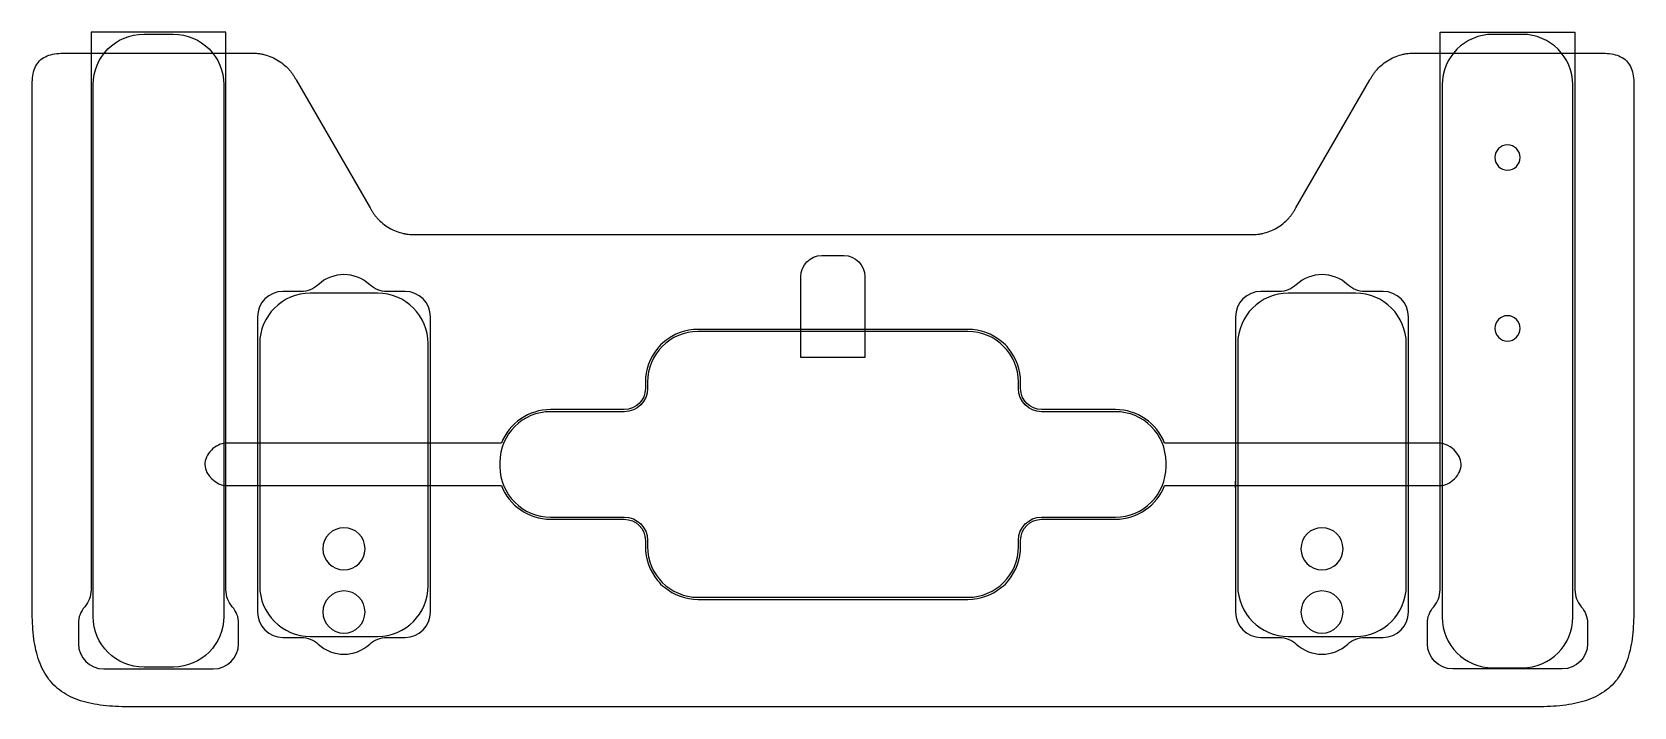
# Model space of a CAD drawing. Header units: inches. Extents: x -182 to 198, y -61 to 99.
import ezdxf

# ---------------------------------------------------------------- set-up
doc = ezdxf.new("R2010")
doc.units = ezdxf.units.IN
doc.header["$MEASUREMENT"] = 0
for name, color, linetype in [('-16mm', 7, 'Continuous'), ('-18mm (door)', 7, 'Continuous'), ('-5.5mm', 7, 'Continuous'), ('-8.5mm', 7, 'Continuous'), ('-8mm', 7, 'Continuous')]:
    doc.layers.add(name, color=color, linetype=linetype)

# ---------------------------------------------------------------- blocks, each defined once
blk = doc.blocks.new('block 2')
at = {"layer": '-18mm (door)', "color": 3, "lineweight": 25}
blk.add_open_spline([(-112.8, -23.95), (-112.8, -21.19), (-110.56, -18.95), (-107.8, -18.95), (-105.04, -18.95), (-102.8, -21.19), (-102.8, -23.95), (-102.8, -26.71), (-105.04, -28.95), (-107.8, -28.95), (-110.56, -28.95), (-112.8, -26.71), (-112.8, -23.95), (-112.8, -23.95), (-112.8, -23.95), (-112.8, -23.95)], degree=3, knots=[0, 0, 0, 0, 1, 1, 1, 2, 2, 2, 3, 3, 3, 4, 4, 4, 5, 5, 5, 5], dxfattribs=at)
blk = doc.blocks.new('block 3')
at = {"layer": '-18mm (door)', "color": 3, "lineweight": 25}
blk.add_open_spline([(-112.8, -38.95), (-112.8, -36.19), (-110.56, -33.95), (-107.8, -33.95), (-105.04, -33.95), (-102.8, -36.19), (-102.8, -38.95), (-102.8, -41.71), (-105.04, -43.95), (-107.8, -43.95), (-110.56, -43.95), (-112.8, -41.71), (-112.8, -38.95), (-112.8, -38.95), (-112.8, -38.95), (-112.8, -38.95)], degree=3, knots=[0, 0, 0, 0, 1, 1, 1, 2, 2, 2, 3, 3, 3, 4, 4, 4, 5, 5, 5, 5], dxfattribs=at)
blk = doc.blocks.new('block 4')
at = {"layer": '-18mm (door)', "color": 3, "lineweight": 25}
blk.add_open_spline([(119.2, -23.95), (119.2, -21.19), (121.44, -18.95), (124.2, -18.95), (126.96, -18.95), (129.2, -21.19), (129.2, -23.95), (129.2, -26.71), (126.96, -28.95), (124.2, -28.95), (121.44, -28.95), (119.2, -26.71), (119.2, -23.95), (119.2, -23.95), (119.2, -23.95), (119.2, -23.95)], degree=3, knots=[0, 0, 0, 0, 1, 1, 1, 2, 2, 2, 3, 3, 3, 4, 4, 4, 5, 5, 5, 5], dxfattribs=at)
blk = doc.blocks.new('block 5')
at = {"layer": '-18mm (door)', "color": 3, "lineweight": 25}
blk.add_open_spline([(119.2, -38.95), (119.2, -36.19), (121.44, -33.95), (124.2, -33.95), (126.96, -33.95), (129.2, -36.19), (129.2, -38.95), (129.2, -41.71), (126.96, -43.95), (124.2, -43.95), (121.44, -43.95), (119.2, -41.71), (119.2, -38.95), (119.2, -38.95), (119.2, -38.95), (119.2, -38.95)], degree=3, knots=[0, 0, 0, 0, 1, 1, 1, 2, 2, 2, 3, 3, 3, 4, 4, 4, 5, 5, 5, 5], dxfattribs=at)
blk = doc.blocks.new('block 7')
at = {"layer": '-16mm', "color": 5, "lineweight": 25}
blk.add_open_spline([(165.2, 28.3), (165.2, 29.96), (166.55, 31.3), (168.2, 31.3), (169.86, 31.3), (171.2, 29.96), (171.2, 28.3), (171.2, 26.64), (169.86, 25.3), (168.2, 25.3), (166.55, 25.3), (165.2, 26.64), (165.2, 28.3), (165.2, 28.3), (165.2, 28.3), (165.2, 28.3)], degree=3, knots=[0, 0, 0, 0, 1, 1, 1, 2, 2, 2, 3, 3, 3, 4, 4, 4, 5, 5, 5, 5], dxfattribs=at)
blk = doc.blocks.new('block 8')
at = {"layer": '-16mm', "color": 5, "lineweight": 25}
blk.add_open_spline([(165.2, 68.8), (165.2, 70.46), (166.55, 71.8), (168.2, 71.8), (169.86, 71.8), (171.2, 70.46), (171.2, 68.8), (171.2, 67.14), (169.86, 65.8), (168.2, 65.8), (166.55, 65.8), (165.2, 67.14), (165.2, 68.8), (165.2, 68.8), (165.2, 68.8), (165.2, 68.8)], degree=3, knots=[0, 0, 0, 0, 1, 1, 1, 2, 2, 2, 3, 3, 3, 4, 4, 4, 5, 5, 5, 5], dxfattribs=at)
blk = doc.blocks.new('block 6')
at = {"layer": '-16mm'}
for name in ['block 8', 'block 7']:
    blk.add_blockref(name, (0, 0), dxfattribs=at)
blk = doc.blocks.new('block 9')
at = {"layer": '-5.5mm', "color": 2, "lineweight": 25}
blk.add_open_spline([(-113.92, 38.65), (-110.46, 41.85), (-105.13, 41.85), (-101.68, 38.65), (-100.57, 37.62), (-99.11, 37.05), (-97.6, 37.05), (-97.6, 37.05), (-93.3, 37.05), (-93.3, 37.05), (-89.98, 37.05), (-87.3, 34.37), (-87.3, 31.05), (-87.3, 31.05), (-87.3, -7.95), (-87.3, -7.95), (-87.3, -7.95), (-87.3, -38.95), (-87.3, -38.95), (-87.3, -42.26), (-89.98, -44.95), (-93.3, -44.95), (-93.3, -44.95), (-97.6, -44.95), (-97.6, -44.95), (-99.11, -44.95), (-100.57, -45.52), (-101.68, -46.55), (-105.13, -49.75), (-110.46, -49.75), (-113.92, -46.55), (-115.03, -45.52), (-116.48, -44.95), (-118, -44.95), (-118, -44.95), (-122.3, -44.95), (-122.3, -44.95), (-125.61, -44.95), (-128.3, -42.26), (-128.3, -38.95), (-128.3, -38.95), (-128.3, -7.95), (-128.3, -7.95), (-128.3, -7.95), (-128.3, 31.05), (-128.3, 31.05), (-128.3, 34.37), (-125.61, 37.05), (-122.3, 37.05), (-122.3, 37.05), (-118, 37.05), (-118, 37.05), (-116.48, 37.05), (-115.03, 37.62), (-113.92, 38.65)], degree=3, knots=[0, 0, 0, 0, 1, 1, 1, 2, 2, 2, 3, 3, 3, 4, 4, 4, 5, 5, 5, 6, 6, 6, 7, 7, 7, 8, 8, 8, 9, 9, 9, 10, 10, 10, 11, 11, 11, 12, 12, 12, 13, 13, 13, 14, 14, 14, 15, 15, 15, 16, 16, 16, 17, 17, 17, 18, 18, 18, 18], dxfattribs=at)
blk = doc.blocks.new('block 10')
at = {"layer": '-5.5mm', "color": 2, "lineweight": 25}
blk.add_open_spline([(103.7, -9.53), (103.7, -9.53), (103.7, 31.05), (103.7, 31.05), (103.7, 34.37), (106.39, 37.05), (109.7, 37.05), (109.7, 37.05), (114, 37.05), (114, 37.05), (115.52, 37.05), (116.97, 37.62), (118.08, 38.65), (121.54, 41.85), (126.87, 41.85), (130.32, 38.65), (131.43, 37.62), (132.89, 37.05), (134.4, 37.05), (134.4, 37.05), (138.7, 37.05), (138.7, 37.05), (142.02, 37.05), (144.7, 34.37), (144.7, 31.05), (144.7, 31.05), (144.7, -7.95), (144.7, -7.95), (144.7, -7.95), (144.7, -38.95), (144.7, -38.95), (144.7, -42.26), (142.02, -44.95), (138.7, -44.95), (138.7, -44.95), (134.4, -44.95), (134.4, -44.95), (132.89, -44.95), (131.43, -45.52), (130.32, -46.55), (126.87, -49.75), (121.54, -49.75), (118.08, -46.55), (116.97, -45.52), (115.52, -44.95), (114, -44.95), (114, -44.95), (109.7, -44.95), (109.7, -44.95), (106.39, -44.95), (103.7, -42.26), (103.7, -38.95), (103.7, -38.95), (103.7, -7.95), (103.7, -7.95), (103.7, -7.95), (103.7, -9.53), (103.7, -9.53)], degree=3, knots=[0, 0, 0, 0, 1, 1, 1, 2, 2, 2, 3, 3, 3, 4, 4, 4, 5, 5, 5, 6, 6, 6, 7, 7, 7, 8, 8, 8, 9, 9, 9, 10, 10, 10, 11, 11, 11, 12, 12, 12, 13, 13, 13, 14, 14, 14, 15, 15, 15, 16, 16, 16, 17, 17, 17, 18, 18, 18, 19, 19, 19, 19], dxfattribs=at)

msp = doc.modelspace()

# ---------------------------------------------------------------- linework, layer by layer
at = {"layer": '-18mm (door)', "color": 3, "lineweight": 25}
msp.add_open_spline([(198.17, 86.69), (198.13, 87.38), (198.06, 88.05), (197.93, 88.67), (197.8, 89.3), (197.62, 89.87), (197.36, 90.39), (197.11, 90.91), (196.79, 91.36), (196.4, 91.75), (196.01, 92.14), (195.56, 92.46), (195.04, 92.71), (194.52, 92.96), (193.95, 93.15), (193.32, 93.28), (192.7, 93.41), (192.03, 93.48), (191.34, 93.51), (190.64, 93.55), (189.92, 93.55), (189.2, 93.55), (189.2, 93.55), (146.48, 93.55), (146.48, 93.55), (146.23, 93.55), (145.99, 93.55), (145.75, 93.55), (145.5, 93.54), (145.25, 93.53), (145, 93.51), (144.74, 93.49), (144.49, 93.47), (144.22, 93.43), (143.96, 93.39), (143.69, 93.34), (143.42, 93.28), (142.88, 93.16), (142.32, 92.99), (141.76, 92.77), (141.2, 92.55), (140.65, 92.28), (140.11, 91.98), (139.58, 91.67), (139.07, 91.32), (138.6, 90.95), (138.13, 90.57), (137.7, 90.17), (137.33, 89.76), (137.14, 89.56), (136.96, 89.35), (136.8, 89.14), (136.63, 88.93), (136.48, 88.72), (136.34, 88.51), (136.2, 88.3), (136.06, 88.09), (135.94, 87.88), (135.81, 87.67), (135.69, 87.46), (135.57, 87.25), (135.57, 87.25), (118.01, 56.85), (118.01, 56.85), (117.89, 56.64), (117.77, 56.43), (117.64, 56.22), (117.52, 56.01), (117.38, 55.8), (117.24, 55.59), (117.1, 55.38), (116.95, 55.17), (116.78, 54.96), (116.62, 54.75), (116.44, 54.54), (116.25, 54.34), (115.88, 53.93), (115.45, 53.53), (114.98, 53.16), (114.51, 52.78), (114, 52.43), (113.47, 52.13), (112.93, 51.82), (112.38, 51.55), (111.82, 51.33), (111.26, 51.11), (110.7, 50.94), (110.16, 50.82), (109.89, 50.76), (109.62, 50.71), (109.36, 50.67), (109.09, 50.64), (108.83, 50.61), (108.58, 50.59), (108.33, 50.57), (108.08, 50.56), (107.83, 50.56), (107.59, 50.55), (107.34, 50.55), (107.1, 50.55), (107.1, 50.55), (-90.7, 50.55), (-90.7, 50.55), (-90.94, 50.55), (-91.18, 50.55), (-91.43, 50.56), (-91.67, 50.56), (-91.92, 50.57), (-92.18, 50.59), (-92.43, 50.61), (-92.69, 50.64), (-92.95, 50.67), (-93.21, 50.71), (-93.48, 50.76), (-93.75, 50.82), (-94.3, 50.94), (-94.85, 51.11), (-95.41, 51.33), (-95.97, 51.55), (-96.53, 51.82), (-97.06, 52.13), (-97.6, 52.43), (-98.11, 52.78), (-98.58, 53.16), (-99.05, 53.53), (-99.47, 53.93), (-99.85, 54.34), (-100.04, 54.54), (-100.21, 54.75), (-100.38, 54.96), (-100.54, 55.17), (-100.69, 55.38), (-100.84, 55.59), (-100.98, 55.8), (-101.11, 56.01), (-101.24, 56.22), (-101.37, 56.43), (-101.49, 56.64), (-101.61, 56.85), (-101.61, 56.85), (-119.16, 87.25), (-119.16, 87.25), (-119.28, 87.46), (-119.4, 87.67), (-119.53, 87.88), (-119.66, 88.09), (-119.79, 88.3), (-119.93, 88.51), (-120.08, 88.72), (-120.23, 88.93), (-120.39, 89.14), (-120.56, 89.35), (-120.73, 89.56), (-120.92, 89.76), (-121.3, 90.17), (-121.72, 90.57), (-122.19, 90.95), (-122.66, 91.32), (-123.17, 91.67), (-123.71, 91.98), (-124.24, 92.28), (-124.8, 92.55), (-125.36, 92.77), (-125.91, 92.99), (-126.47, 93.16), (-127.02, 93.28), (-127.29, 93.34), (-127.55, 93.39), (-127.82, 93.43), (-128.08, 93.47), (-128.34, 93.49), (-128.59, 93.51), (-128.85, 93.53), (-129.1, 93.54), (-129.34, 93.55), (-129.59, 93.55), (-129.83, 93.55), (-130.07, 93.55), (-130.07, 93.55), (-172.8, 93.55), (-172.8, 93.55), (-173.52, 93.55), (-174.24, 93.55), (-174.93, 93.51), (-175.63, 93.48), (-176.29, 93.41), (-176.92, 93.28), (-177.54, 93.15), (-178.12, 92.96), (-178.64, 92.71), (-179.15, 92.46), (-179.61, 92.14), (-180, 91.75), (-180.39, 91.36), (-180.71, 90.91), (-180.96, 90.39), (-181.21, 89.87), (-181.4, 89.3), (-181.52, 88.67), (-181.65, 88.05), (-181.72, 87.38), (-181.76, 86.69), (-181.8, 85.99), (-181.8, 85.27), (-181.8, 84.55), (-181.8, 84.55), (-181.8, -35.45), (-181.8, -35.45), (-181.8, -36.49), (-181.8, -37.53), (-181.78, -38.56), (-181.77, -39.59), (-181.74, -40.61), (-181.69, -41.61), (-181.64, -42.62), (-181.56, -43.6), (-181.45, -44.56), (-181.34, -45.52), (-181.19, -46.45), (-181.01, -47.35), (-180.82, -48.25), (-180.6, -49.12), (-180.32, -49.95), (-180.05, -50.78), (-179.74, -51.57), (-179.37, -52.32), (-179.01, -53.06), (-178.59, -53.77), (-178.13, -54.42), (-177.67, -55.08), (-177.16, -55.69), (-176.6, -56.25), (-176.04, -56.81), (-175.43, -57.32), (-174.77, -57.78), (-174.11, -58.25), (-173.41, -58.66), (-172.66, -59.02), (-171.92, -59.39), (-171.13, -59.7), (-170.3, -59.98), (-169.47, -60.25), (-168.6, -60.47), (-167.7, -60.66), (-166.8, -60.84), (-165.87, -60.99), (-164.91, -61.1), (-163.95, -61.21), (-162.97, -61.29), (-161.96, -61.34), (-160.96, -61.39), (-159.94, -61.42), (-158.91, -61.43), (-157.88, -61.45), (-156.84, -61.45), (-155.8, -61.45), (-155.8, -61.45), (172.2, -61.45), (172.2, -61.45), (173.24, -61.45), (174.28, -61.45), (175.31, -61.43), (176.34, -61.42), (177.36, -61.39), (178.37, -61.34), (179.37, -61.29), (180.36, -61.21), (181.32, -61.1), (182.27, -60.99), (183.21, -60.84), (184.11, -60.66), (185.01, -60.47), (185.88, -60.25), (186.7, -59.98), (187.53, -59.7), (188.32, -59.39), (189.07, -59.02), (189.82, -58.66), (190.52, -58.25), (191.18, -57.78), (191.83, -57.32), (192.44, -56.81), (193, -56.25), (193.56, -55.69), (194.08, -55.08), (194.54, -54.42), (195, -53.77), (195.41, -53.06), (195.78, -52.32), (196.14, -51.57), (196.46, -50.78), (196.73, -49.95), (197, -49.12), (197.23, -48.25), (197.41, -47.35), (197.6, -46.45), (197.74, -45.52), (197.85, -44.56), (197.96, -43.6), (198.04, -42.62), (198.09, -41.61), (198.15, -40.61), (198.17, -39.59), (198.19, -38.56), (198.2, -37.53), (198.2, -36.49), (198.2, -35.45), (198.2, -35.45), (198.2, 84.55), (198.2, 84.55), (198.2, 85.27), (198.2, 85.99), (198.17, 86.69)], degree=3, knots=[0, 0, 0, 0, 1, 1, 1, 2, 2, 2, 3, 3, 3, 4, 4, 4, 5, 5, 5, 6, 6, 6, 7, 7, 7, 8, 8, 8, 9, 9, 9, 10, 10, 10, 11, 11, 11, 12, 12, 12, 13, 13, 13, 14, 14, 14, 15, 15, 15, 16, 16, 16, 17, 17, 17, 18, 18, 18, 19, 19, 19, 20, 20, 20, 21, 21, 21, 22, 22, 22, 23, 23, 23, 24, 24, 24, 25, 25, 25, 26, 26, 26, 27, 27, 27, 28, 28, 28, 29, 29, 29, 30, 30, 30, 31, 31, 31, 32, 32, 32, 33, 33, 33, 34, 34, 34, 35, 35, 35, 36, 36, 36, 37, 37, 37, 38, 38, 38, 39, 39, 39, 40, 40, 40, 41, 41, 41, 42, 42, 42, 43, 43, 43, 44, 44, 44, 45, 45, 45, 46, 46, 46, 47, 47, 47, 48, 48, 48, 49, 49, 49, 50, 50, 50, 51, 51, 51, 52, 52, 52, 53, 53, 53, 54, 54, 54, 55, 55, 55, 56, 56, 56, 57, 57, 57, 58, 58, 58, 59, 59, 59, 60, 60, 60, 61, 61, 61, 62, 62, 62, 63, 63, 63, 64, 64, 64, 65, 65, 65, 66, 66, 66, 67, 67, 67, 68, 68, 68, 69, 69, 69, 70, 70, 70, 71, 71, 71, 72, 72, 72, 73, 73, 73, 74, 74, 74, 75, 75, 75, 76, 76, 76, 77, 77, 77, 78, 78, 78, 79, 79, 79, 80, 80, 80, 81, 81, 81, 82, 82, 82, 83, 83, 83, 84, 84, 84, 85, 85, 85, 86, 86, 86, 87, 87, 87, 88, 88, 88, 89, 89, 89, 90, 90, 90, 91, 91, 91, 92, 92, 92, 93, 93, 93, 94, 94, 94, 95, 95, 95, 96, 96, 96, 97, 97, 97, 98, 98, 98, 99, 99, 99, 100, 100, 100, 101, 101, 101, 102, 102, 102, 103, 103, 103, 104, 104, 104, 104], dxfattribs=at)
at = {"layer": '-5.5mm', "color": 1, "lineweight": 25}
for points in [[(-136.3, -39.98), (-136.3, -39.98), (-136.3, 86.05), (-136.3, 86.05), (-136.3, 92.68), (-141.67, 98.05), (-148.3, 98.05), (-148.3, 98.05), (-155.3, 98.05), (-155.3, 98.05), (-161.92, 98.05), (-167.3, 92.68), (-167.3, 86.05), (-167.3, 86.05), (-167.3, -40.02), (-167.3, -40.02), (-167.3, -46.68), (-161.88, -52.06), (-155.22, -52.02), (-155.22, -52.02), (-148.22, -51.98), (-148.22, -51.98), (-141.62, -51.94), (-136.3, -46.58), (-136.3, -39.98)], [(152.7, -40.16), (152.7, -40.16), (152.7, 86), (152.7, 86), (152.7, 92.63), (158.08, 98), (164.7, 98), (164.7, 98), (171.7, 98), (171.7, 98), (178.33, 98), (183.7, 92.63), (183.7, 86), (183.7, 86), (183.7, -40.16), (183.7, -40.16), (183.7, -46.79), (178.33, -52.16), (171.7, -52.16), (171.7, -52.16), (164.7, -52.16), (164.7, -52.16), (158.08, -52.16), (152.7, -46.79), (152.7, -40.16)]]:
    msp.add_open_spline(points, degree=3, knots=[0, 0, 0, 0, 1, 1, 1, 2, 2, 2, 3, 3, 3, 4, 4, 4, 5, 5, 5, 6, 6, 6, 7, 7, 7, 8, 8, 8, 8], dxfattribs=at)
at = {"layer": '-5.5mm', "color": 2, "lineweight": 25}
for points in [[(-99.82, -44.72), (-99.82, -44.72), (-115.8, -44.72), (-115.8, -44.72), (-122.4, -44.72), (-127.8, -39.32), (-127.8, -32.72), (-127.8, -32.72), (-127.8, 24.65), (-127.8, 24.65), (-127.8, 31.25), (-122.4, 36.65), (-115.8, 36.65), (-115.8, 36.65), (-99.82, 36.65), (-99.82, 36.65), (-93.22, 36.65), (-87.82, 31.25), (-87.82, 24.65), (-87.82, 24.65), (-87.82, -32.72), (-87.82, -32.72), (-87.82, -39.32), (-93.22, -44.72), (-99.82, -44.72)], [(132.19, -44.72), (132.19, -44.72), (116.21, -44.72), (116.21, -44.72), (109.61, -44.72), (104.21, -39.32), (104.21, -32.72), (104.21, -32.72), (104.21, 24.65), (104.21, 24.65), (104.21, 31.25), (109.61, 36.65), (116.21, 36.65), (116.21, 36.65), (132.19, 36.65), (132.19, 36.65), (138.79, 36.65), (144.19, 31.25), (144.19, 24.65), (144.19, 24.65), (144.19, -32.72), (144.19, -32.72), (144.19, -39.32), (138.79, -44.72), (132.19, -44.72)]]:
    msp.add_open_spline(points, degree=3, knots=[0, 0, 0, 0, 1, 1, 1, 2, 2, 2, 3, 3, 3, 4, 4, 4, 5, 5, 5, 6, 6, 6, 7, 7, 7, 8, 8, 8, 8], dxfattribs=at)
at = {"layer": '-5.5mm', "color": 6, "lineweight": 25}
for points, knots in [([(-23.8, -35.95), (-26.71, -35.95), (-29.55, -34.92), (-31.79, -33.06), (-32.43, -32.64), (-32.99, -32.08), (-33.41, -31.44), (-35.27, -29.2), (-36.3, -26.36), (-36.3, -23.45), (-36.3, -23.45), (-36.3, -21.95), (-36.3, -21.95), (-36.3, -19.19), (-38.54, -16.95), (-41.3, -16.95), (-41.3, -16.95), (-58.8, -16.95), (-58.8, -16.95), (-63.96, -16.95), (-68.61, -13.75), (-70.46, -8.95), (-70.46, -8.95), (-135.66, -8.95), (-135.66, -8.95), (-138.16, -8.95), (-140.75, -6.47), (-140.8, -4.03), (-140.82, -2.83), (-140.26, -1.57), (-139.26, -0.55), (-138.26, 0.47), (-137, 1.05), (-135.8, 1.05), (-135.8, 1.05), (-70.46, 1.05), (-70.46, 1.05), (-68.61, 5.85), (-63.96, 9.05), (-58.8, 9.05), (-58.8, 9.05), (-41.3, 9.05), (-41.3, 9.05), (-38.54, 9.05), (-36.3, 11.29), (-36.3, 14.05), (-36.3, 14.05), (-36.3, 15.55), (-36.3, 15.55), (-36.3, 18.47), (-35.27, 21.3), (-33.41, 23.54), (-32.99, 24.18), (-32.43, 24.75), (-31.78, 25.16), (-29.55, 27.03), (-26.71, 28.05), (-23.8, 28.05), (-23.8, 28.05), (40.2, 28.05), (40.2, 28.05), (43.12, 28.05), (45.95, 27.03), (48.19, 25.16), (48.84, 24.75), (49.4, 24.18), (49.82, 23.54), (51.68, 21.3), (52.7, 18.47), (52.7, 15.55), (52.7, 15.55), (52.7, 14.05), (52.7, 14.05), (52.7, 11.29), (54.95, 9.05), (57.7, 9.05), (57.7, 9.05), (75.2, 9.05), (75.2, 9.05), (80.37, 9.05), (85.01, 5.85), (86.87, 1.05), (86.87, 1.05), (152.06, 1.05), (152.06, 1.05), (154.57, 1.05), (157.16, -1.44), (157.2, -3.88), (157.22, -5.07), (156.66, -6.34), (155.66, -7.35), (154.66, -8.37), (153.4, -8.95), (152.2, -8.95), (152.2, -8.95), (86.87, -8.95), (86.87, -8.95), (85.01, -13.75), (80.37, -16.95), (75.2, -16.95), (75.2, -16.95), (57.7, -16.95), (57.7, -16.95), (54.95, -16.95), (52.7, -19.19), (52.7, -21.95), (52.7, -21.95), (52.7, -23.45), (52.7, -23.45), (52.7, -26.36), (51.68, -29.2), (49.82, -31.44), (49.4, -32.08), (48.84, -32.64), (48.19, -33.06), (45.95, -34.92), (43.12, -35.95), (40.2, -35.95), (40.2, -35.95), (-23.8, -35.95), (-23.8, -35.95)], [0, 0, 0, 0, 1, 1, 1, 2, 2, 2, 3, 3, 3, 4, 4, 4, 5, 5, 5, 6, 6, 6, 7, 7, 7, 8, 8, 8, 9, 9, 9, 10, 10, 10, 11, 11, 11, 12, 12, 12, 13, 13, 13, 14, 14, 14, 15, 15, 15, 16, 16, 16, 17, 17, 17, 18, 18, 18, 19, 19, 19, 20, 20, 20, 21, 21, 21, 22, 22, 22, 23, 23, 23, 24, 24, 24, 25, 25, 25, 26, 26, 26, 27, 27, 27, 28, 28, 28, 29, 29, 29, 30, 30, 30, 31, 31, 31, 32, 32, 32, 33, 33, 33, 34, 34, 34, 35, 35, 35, 36, 36, 36, 37, 37, 37, 38, 38, 38, 39, 39, 39, 40, 40, 40, 40]), ([(-23.8, -35.45), (-30.42, -35.45), (-35.8, -30.08), (-35.8, -23.45), (-35.8, -23.45), (-35.8, -21.95), (-35.8, -21.95), (-35.8, -18.91), (-38.26, -16.45), (-41.3, -16.45), (-41.3, -16.45), (-58.8, -16.45), (-58.8, -16.45), (-65.42, -16.45), (-70.8, -11.08), (-70.8, -4.45), (-70.8, -4.45), (-70.8, -3.45), (-70.8, -3.45), (-70.8, 3.18), (-65.42, 8.55), (-58.8, 8.55), (-58.8, 8.55), (-41.3, 8.55), (-41.3, 8.55), (-38.26, 8.55), (-35.8, 11.01), (-35.8, 14.05), (-35.8, 14.05), (-35.8, 15.55), (-35.8, 15.55), (-35.8, 22.18), (-30.42, 27.55), (-23.8, 27.55), (-23.8, 27.55), (40.2, 27.55), (40.2, 27.55), (46.83, 27.55), (52.2, 22.18), (52.2, 15.55), (52.2, 15.55), (52.2, 14.05), (52.2, 14.05), (52.2, 11.01), (54.67, 8.55), (57.7, 8.55), (57.7, 8.55), (75.2, 8.55), (75.2, 8.55), (81.83, 8.55), (87.2, 3.18), (87.2, -3.45), (87.2, -3.45), (87.2, -4.45), (87.2, -4.45), (87.2, -11.08), (81.83, -16.45), (75.2, -16.45), (75.2, -16.45), (57.7, -16.45), (57.7, -16.45), (54.67, -16.45), (52.2, -18.91), (52.2, -21.95), (52.2, -21.95), (52.2, -23.45), (52.2, -23.45), (52.2, -30.08), (46.83, -35.45), (40.2, -35.45), (40.2, -35.45), (-23.8, -35.45), (-23.8, -35.45)], [0, 0, 0, 0, 1, 1, 1, 2, 2, 2, 3, 3, 3, 4, 4, 4, 5, 5, 5, 6, 6, 6, 7, 7, 7, 8, 8, 8, 9, 9, 9, 10, 10, 10, 11, 11, 11, 12, 12, 12, 13, 13, 13, 14, 14, 14, 15, 15, 15, 16, 16, 16, 17, 17, 17, 18, 18, 18, 19, 19, 19, 20, 20, 20, 21, 21, 21, 22, 22, 22, 23, 23, 23, 24, 24, 24, 24])]:
    msp.add_open_spline(points, degree=3, knots=knots, dxfattribs=at)
at = {"layer": '-8.5mm', "color": 4, "lineweight": 25}
msp.add_open_spline([(5.56, 45.57), (2.8, 45.57), (0.56, 43.33), (0.56, 40.57), (0.56, 40.57), (0.56, 21.4), (0.56, 21.4), (0.56, 21.4), (15.76, 21.4), (15.76, 21.4), (15.76, 21.4), (15.76, 40.57), (15.76, 40.57), (15.76, 43.33), (13.52, 45.57), (10.76, 45.57), (10.76, 45.57), (5.56, 45.57), (5.56, 45.57)], degree=3, knots=[0, 0, 0, 0, 1, 1, 1, 2, 2, 2, 3, 3, 3, 4, 4, 4, 5, 5, 5, 6, 6, 6, 6], dxfattribs=at)
at = {"layer": '-8mm', "color": 1, "lineweight": 25}
for points in [[(-132.8, -41.64), (-132.8, -41.64), (-132.8, -46.45), (-132.8, -46.45), (-132.8, -49.76), (-135.48, -52.45), (-138.8, -52.45), (-138.8, -52.45), (-164.8, -52.45), (-164.8, -52.45), (-168.11, -52.45), (-170.8, -49.76), (-170.8, -46.45), (-170.8, -46.45), (-170.8, -41.64), (-170.8, -41.64), (-170.8, -40.18), (-170.26, -38.77), (-169.3, -37.68), (-168.33, -36.58), (-167.8, -35.17), (-167.8, -33.71), (-167.8, -33.71), (-167.8, 98.55), (-167.8, 98.55), (-167.8, 98.55), (-135.8, 98.55), (-135.8, 98.55), (-135.8, 98.55), (-135.8, -7.95), (-135.8, -7.95), (-135.8, -7.95), (-135.8, -33.71), (-135.8, -33.71), (-135.8, -35.17), (-135.26, -36.58), (-134.3, -37.68), (-133.33, -38.77), (-132.8, -40.18), (-132.8, -41.64)], [(150.7, -37.68), (149.74, -38.77), (149.2, -40.18), (149.2, -41.64), (149.2, -41.64), (149.2, -46.45), (149.2, -46.45), (149.2, -49.76), (151.89, -52.45), (155.2, -52.45), (155.2, -52.45), (181.2, -52.45), (181.2, -52.45), (184.52, -52.45), (187.2, -49.76), (187.2, -46.45), (187.2, -46.45), (187.2, -41.64), (187.2, -41.64), (187.2, -40.18), (186.67, -38.77), (185.7, -37.68), (184.74, -36.58), (184.2, -35.17), (184.2, -33.71), (184.2, -33.71), (184.2, 98.55), (184.2, 98.55), (184.2, 98.55), (152.2, 98.55), (152.2, 98.55), (152.2, 98.55), (152.2, -7.95), (152.2, -7.95), (152.2, -7.95), (152.2, -33.71), (152.2, -33.71), (152.2, -35.17), (151.67, -36.58), (150.7, -37.68)]]:
    msp.add_open_spline(points, degree=3, knots=[0, 0, 0, 0, 1, 1, 1, 2, 2, 2, 3, 3, 3, 4, 4, 4, 5, 5, 5, 6, 6, 6, 7, 7, 7, 8, 8, 8, 9, 9, 9, 10, 10, 10, 11, 11, 11, 12, 12, 12, 13, 13, 13, 13], dxfattribs=at)

# ---------------------------------------------------------------- block references
at = {"layer": '-16mm'}
msp.add_blockref('block 6', (0, 0), dxfattribs=at)
at = {"layer": '-18mm (door)'}
for name in ['block 2', 'block 4', 'block 3', 'block 5']:
    msp.add_blockref(name, (0, 0), dxfattribs=at)
at = {"layer": '-5.5mm'}
for name in ['block 9', 'block 10']:
    msp.add_blockref(name, (0, 0), dxfattribs=at)

doc.saveas('drawing.dxf')
